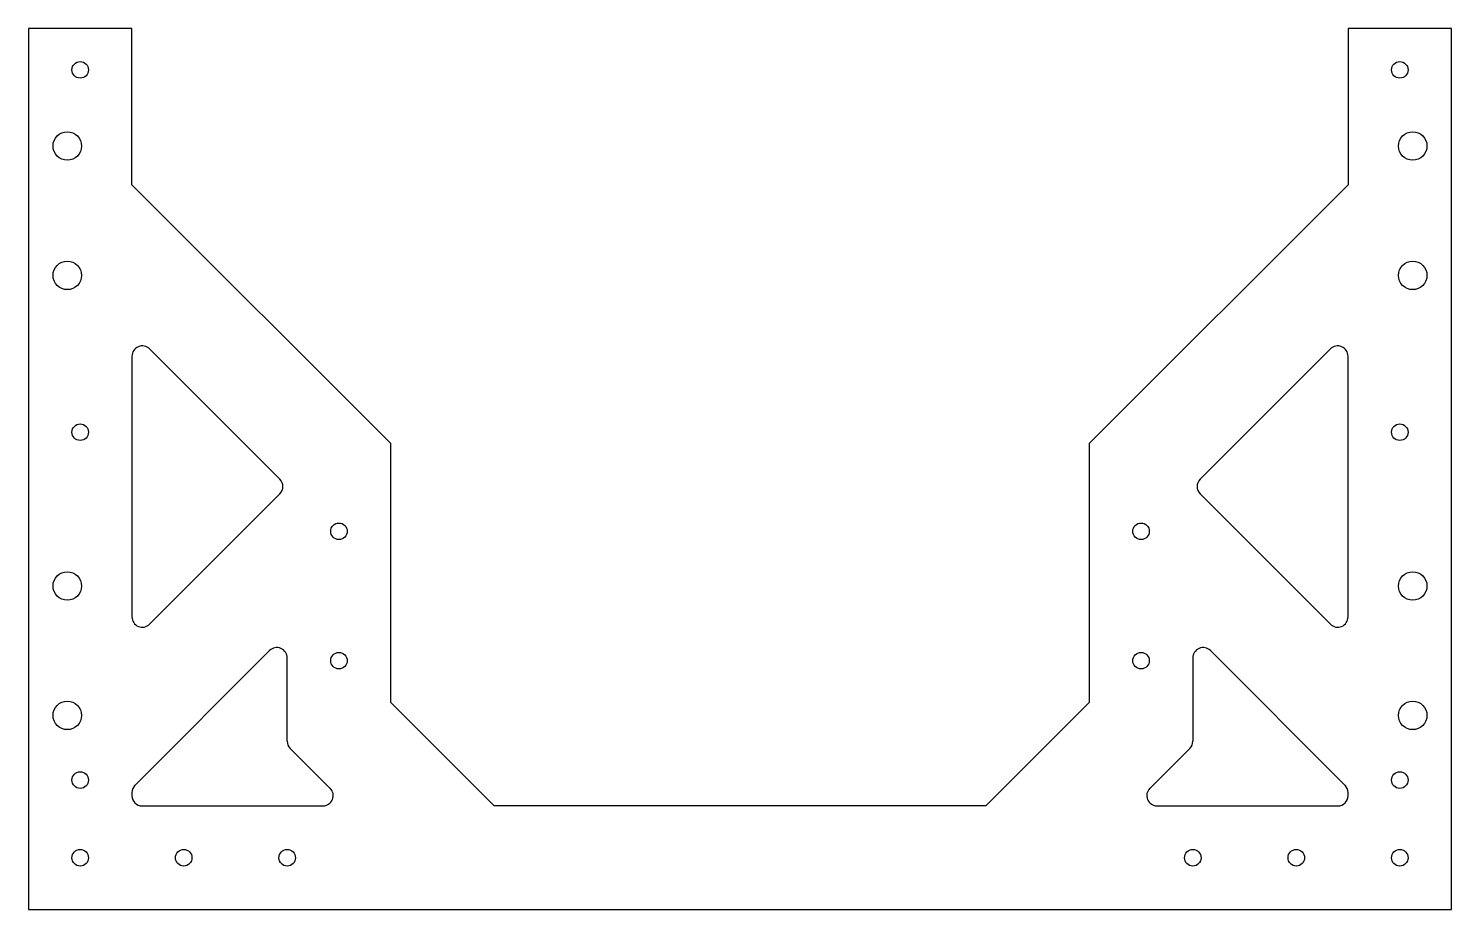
# Model space of a CAD drawing. Header units: millimetres. Extents: x -22 to 253, y -28 to 143.
import ezdxf

# ---------------------------------------------------------------- set-up
doc = ezdxf.new("R2010")
doc.units = ezdxf.units.MM

msp = doc.modelspace()

# ---------------------------------------------------------------- linework, layer by layer
at = {"color": 7, "linetype": 'Continuous', "lineweight": 25}
for p, q in [((-21.51, 142.71), (-21.51, -27.5)), ((-1.51, 142.71), (-21.51, 142.71)), ((-1.51, 112.5), (-1.51, 142.71)), ((233.49, 142.71), (233.49, 112.5)), ((253.49, 142.71), (233.49, 142.71)), ((253.49, -27.5), (253.49, 142.71)), ((48.49, 62.5), (-1.51, 112.5)), ((233.49, 112.5), (183.49, 62.5)), ((27.08, 55.63), (1.9, 80.8)), ((230.08, 80.8), (204.9, 55.63)), ((-1.51, 79.38), (-1.51, 29.04)), ((233.49, 29.04), (233.49, 79.38)), ((48.49, 12.5), (48.49, 62.5)), ((183.49, 62.5), (183.49, 12.5)), ((1.9, 27.63), (27.08, 52.8)), ((204.9, 52.8), (230.08, 27.63)), ((25.08, 22.51), (-0.92, -3.49)), ((232.9, -3.49), (206.9, 22.51)), ((28.49, 5.04), (28.49, 21.1)), ((203.49, 21.1), (203.49, 5.04)), ((68.49, -7.5), (48.49, 12.5)), ((183.49, 12.5), (163.49, -7.5)), ((36.79, -4.09), (29.08, 3.63)), ((202.9, 3.63), (195.19, -4.09)), ((-1.51, -4.9), (-1.51, -5.5)), ((233.49, -5.5), (233.49, -4.9)), ((0.49, -7.5), (35.38, -7.5)), ((163.49, -7.5), (68.49, -7.5)), ((196.6, -7.5), (231.49, -7.5)), ((-21.51, -27.5), (253.49, -27.5))]:
    msp.add_line(p, q, dxfattribs=at)
for centre, radius in [((-11.51, 134.71), 1.6), ((243.49, 134.71), 1.6), ((-14.01, 120), 2.75), ((245.99, 120), 2.75), ((-14.01, 95), 2.75), ((245.99, 95), 2.75), ((-11.51, 64.71), 1.6), ((243.49, 64.71), 1.6), ((38.49, 45.57), 1.6), ((193.49, 45.57), 1.6), ((-14.01, 35), 2.75), ((245.99, 35), 2.75), ((38.49, 20.57), 1.6), ((193.49, 20.57), 1.6), ((-14.01, 10), 2.75), ((245.99, 10), 2.75), ((-11.51, -2.5), 1.6), ((243.49, -2.5), 1.6), ((-11.51, -17.5), 1.6), ((8.49, -17.5), 1.6), ((28.49, -17.5), 1.6), ((203.49, -17.5), 1.6), ((223.49, -17.5), 1.6), ((243.49, -17.5), 1.6)]:
    msp.add_circle(centre, radius, dxfattribs=at)
for centre, start, end in [((0.49, 79.38), 45, 180), ((231.49, 79.38), 0, 135), ((25.66, 54.21), 315, 45), ((206.32, 54.21), 135, 225), ((0.49, 29.04), 180, 315), ((231.49, 29.04), 225, 0), ((26.49, 21.1), 0, 135), ((205.49, 21.1), 45, 180), ((30.49, 5.04), 180, 225), ((201.49, 5.04), 315, 0), ((0.49, -4.9), 135, 180), ((35.38, -5.5), 270, 45), ((196.6, -5.5), 135, 270), ((231.49, -4.9), 360, 45), ((0.49, -5.5), 180, 270), ((231.49, -5.5), 270, 0)]:
    msp.add_arc(centre, 2, start, end, dxfattribs=at)

doc.saveas('drawing.dxf')
